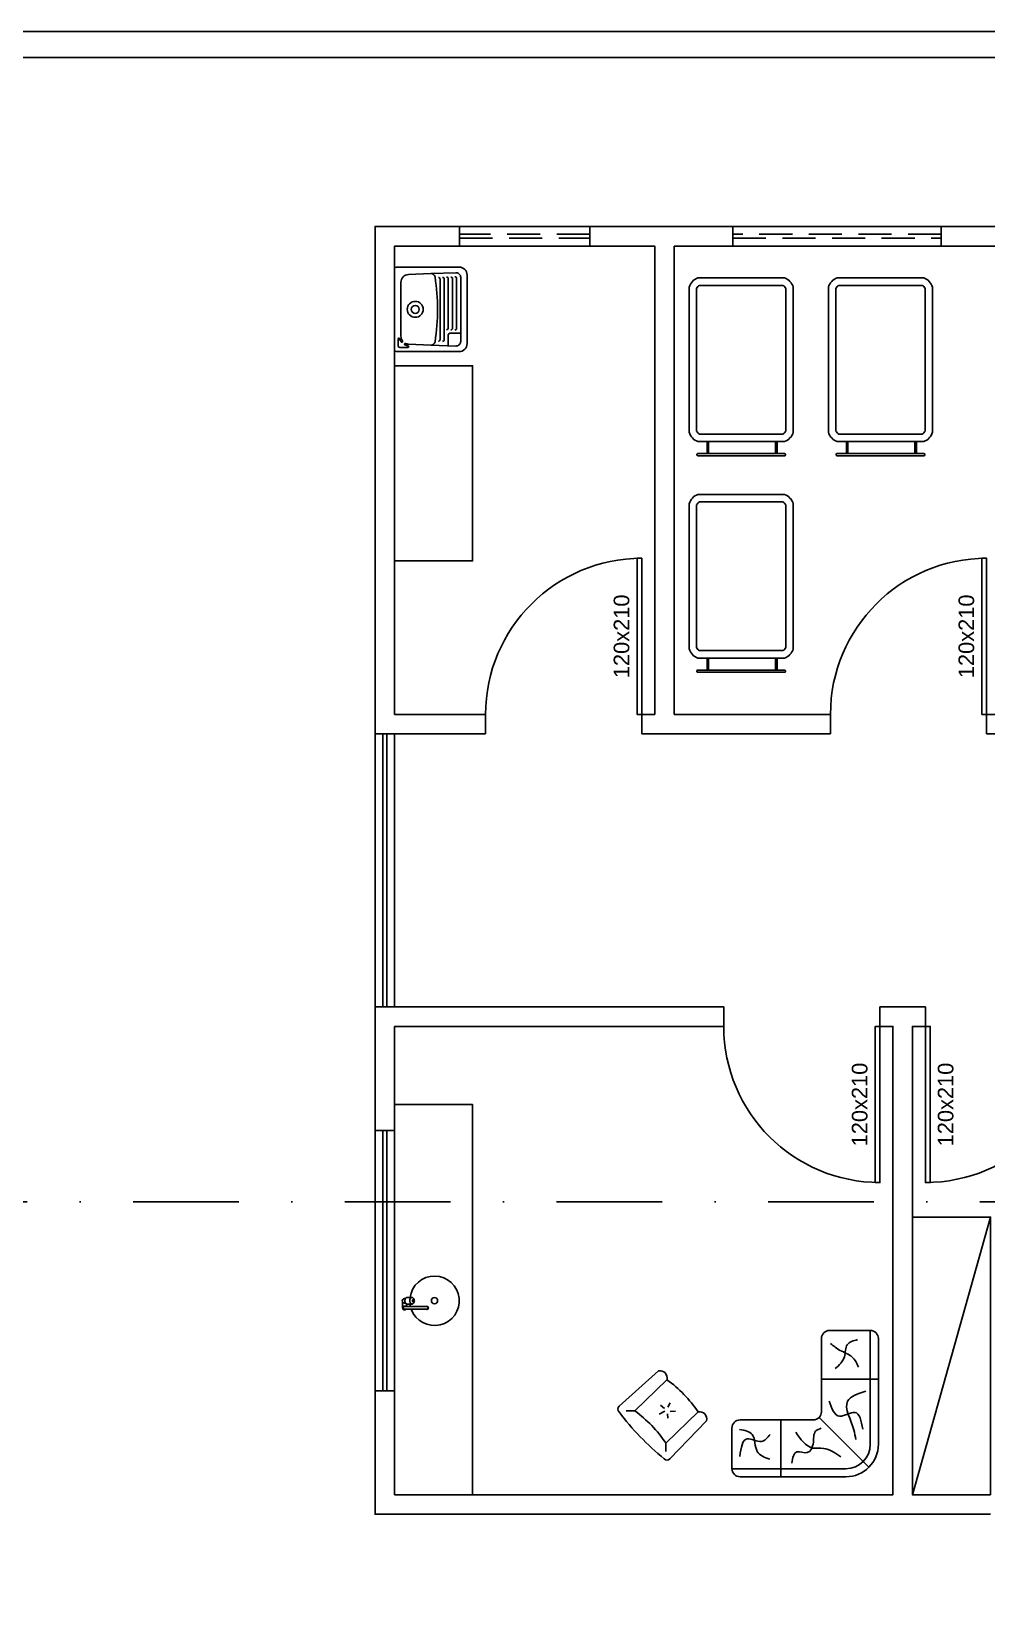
# Model space of a CAD drawing. Header units: centimetres. Extents: x 0 to 1084401, y -139216 to 99734.
# Drawn here: x 902085 to 902819, y 11487 to 12691 of the extents above; entities that cross this region are included whole.
import ezdxf
from ezdxf.enums import TextEntityAlignment as Align

# ---------------------------------------------------------------- set-up
doc = ezdxf.new("R2010")
doc.units = ezdxf.units.CM
doc.header["$LTSCALE"] = 4
doc.linetypes.add('DASHDOT', pattern=[25.4, 12.7, -6.35, 0, -6.35])
doc.linetypes.add('DASHED2', pattern=[9.525, 6.35, -3.175])
for name, color, linetype in [('0.1', 1, 'Continuous'), ('0.2', 2, 'Continuous'), ('0.4', 4, 'Continuous'), ('0.6', 6, 'Continuous'), ('001-MOBILIA', 253, 'Continuous'), ('02-CONT', 2, 'Continuous'), ('B-CORTE', 4, 'DASHDOT')]:
    doc.layers.add(name, color=color, linetype=linetype)
doc.styles.add('2mm 1-50', font='arial.ttf', dxfattribs={"height": 0.1})

# ---------------------------------------------------------------- blocks, each defined once
blk = doc.blocks.new('1_00e')
blk.add_lwpolyline([(-28.4, -52.3), (-25.4, -52.3), (-25.4, 47.7), (-28.4, 47.7)], close=True)
at = {"color": 1}
blk.add_arc((-28.4, -52.3), 100, 0, 90, dxfattribs=at)
blk = doc.blocks.new('Tanque05')
for p, q in [((242.95, 89.15), (242.95, 128.65)), ((243.95, 129.65), (294.95, 129.65)), ((295.95, 128.65), (295.95, 89.15)), ((247.07, 106.84), (247.61, 120.84)), ((286.3, 125.65), (252.61, 125.65)), ((288, 127.42), (292.27, 127.42)), ((291.84, 106.84), (291.3, 120.84)), ((293.27, 121.28), (293.27, 126.42)), ((246.46, 91.27), (247.07, 106.84)), ((250.39, 98.55), (288.52, 98.55)), ((250.49, 101.15), (288.42, 101.15)), ((292.44, 91.27), (291.84, 106.84)), ((250.08, 90.75), (281.44, 90.75)), ((250.19, 93.35), (281.34, 93.35)), ((250.29, 95.95), (281.24, 95.95)), ((284.44, 94.95), (284.44, 88.15)), ((285.44, 95.95), (292.26, 95.95)), ((290.95, 84.15), (247.95, 84.15)), ((249.46, 88.15), (289.45, 88.15))]:
    blk.add_line(p, q)
for radius in [5, 2.5]:
    blk.add_circle((269.45, 116.65), radius)
for centre, radius, start, end in [((243.95, 128.65), 1, 90, 180), ((294.95, 128.65), 1, 0, 90), ((252.61, 120.65), 5, 90, 177.7757), ((286.3, 120.65), 5, 53.61972, 90), ((288, 126.92), 0.5, 90, 254.83204), ((286.3, 120.65), 6, 53.61972, 74.83204), ((289.56, 125.08), 0.5, 233.61972, 53.61972), ((291.28, 122.99), 0.5, 25.14351, 205.14351), ((286.3, 120.65), 5, 2.2243, 25.14351), ((286.3, 120.65), 6, 5.59964, 25.14351), ((292.27, 126.42), 1, 0, 90), ((292.77, 121.28), 0.5, 185.59964, 0), ((249.57, 106.75), 2.5, 177.7757, 260.82574), ((269.45, 229.89), 127.24, 260.82574, 279.17426), ((250.39, 99.55), 1, 177.7757, 270), ((250.49, 102.15), 1, 177.7757, 270), ((288.42, 102.15), 1, 270, 2.2243), ((288.52, 99.55), 1, 270, 2.2243), ((289.34, 106.75), 2.5, 279.17426, 2.2243), ((247.95, 89.15), 5, 180, 270), ((249.46, 91.15), 3, 177.7757, 270), ((250.08, 91.75), 1, 177.7757, 270), ((250.19, 94.35), 1, 177.7757, 270), ((250.29, 96.95), 1, 177.7757, 270), ((281.24, 96.95), 1, 270, 2.2243), ((281.34, 94.35), 1, 270, 2.2243), ((281.44, 91.75), 1, 270, 2.2243), ((285.44, 94.95), 1, 90, 180), ((289.45, 91.15), 3, 270, 2.2243), ((290.95, 89.15), 5, 270, 0)]:
    blk.add_arc(centre, radius, start, end)
blk = doc.blocks.new('Sofa22')
for p, q in [((-20.9, 121.7), (-20.9, 31.7)), ((39.1, 131.7), (-10.9, 131.7)), ((39.1, -8.3), (39.1, 131.7)), ((49.1, -8.3), (49.1, 121.7)), ((-20.9, 71.7), (49.1, 71.7)), ((-30.9, 21.7), (-120.9, 21.7)), ((-70.9, 21.7), (-70.9, -48.3)), ((-23.8, 24.7), (37.4, -36.5)), ((-130.9, 11.7), (-130.9, -38.3)), ((-130.9, -38.3), (9.1, -38.3)), ((-120.9, -48.3), (9.1, -48.3))]:
    blk.add_line(p, q)
for centre, radius, start, end in [((-10.9, 121.7), 10, 90, 180), ((39.1, 121.7), 10, 0, 90), ((-120.9, 11.7), 10, 90, 180), ((-30.9, 31.7), 10, 270, 0), ((9.1, -8.3), 30, 270, 360), ((9.1, -8.3), 40, 270, 0), ((-120.9, -38.3), 10, 180, 270)]:
    blk.add_arc(centre, radius, start, end)
for points in [[(23.6, 120.4), (10.8, 114.2), (7.4, 99.4), (-4, 84.7)], [(-9.7, 115.6), (2.2, 107.1), (17, 99), (24.6, 86.6)], [(29.8, 10.4), (20.3, 30.9), (1.7, 26.2), (-11.6, 44.7)], [(33.6, 57.1), (11.2, 44.7), (18.9, 9.5), (21.2, -2.4)], [(-121.7, 10), (-106, 3.8), (-99.8, -17.2), (-84.5, -26.7)], [(-84, 3.8), (-94.5, -4.8), (-112.2, -1.5), (-121.2, -23.3)], [(-57.4, -31.4), (-51.2, -17.6), (-38.3, -18.6), (-31.2, -8.1), (-27.8, 8.1), (-21.2, 11.4)], [(-52.6, 6.6), (-31.6, -12.9), (-18.3, -13.4), (3.1, -23.8)]]:
    blk.add_spline(points, degree=3)
blk = doc.blocks.new('Poltrona08')
for p, q in [((-49.4, -15.7), (-49.4, 39.3)), ((5.6, 39.3), (5.6, -15.7)), ((-20.4, 13.1), (-18, 20.6)), ((-29.3, 16.4), (-25.1, 13.1)), ((-25.1, 8.4), (-29.3, 3.7)), ((-19.4, 7), (-17.3, 1.2)), ((-17.6, 11.2), (-11.5, 11.7))]:
    blk.add_line(p, q)
for points in [[(-64.4, -15.7), (-66.9, 49.3)], [(-49.4, 39.3), (-56.9, 46.8)], [(5.6, 39.3), (13.1, 46.8)], [(23.1, 49.3), (20.6, -15.7)]]:
    blk.add_lwpolyline(points)
for centre, radius, start, end in [((-61.9, 49.3), 5, 90, 180), ((-21.9, -276.2), 332.8, 83.0976, 96.9024), ((-21.9, 208.7), 171.7, 260.7825, 279.2175), ((18.1, 49.3), 5, 0, 90), ((-56.9, -11.1), 8.83, 211.8908, 328.1092), ((-21.9, 134.3), 152.5, 259.6111, 280.3889), ((13.1, -11.1), 8.83, 211.8908, 328.1092)]:
    blk.add_arc(centre, radius, start, end)

msp = doc.modelspace()

# ---------------------------------------------------------------- linework, layer by layer
at = {"layer": '0.1', "linetype": 'DASHED2'}
for p, q in [((902514.002, 12535.477), (902414.002, 12535.477)), ((902414.002, 12532.477), (902514.002, 12532.477)), ((902784.002, 12535.477), (902624.002, 12535.477)), ((902624.002, 12532.477), (902784.002, 12532.477))]:
    msp.add_line(p, q, dxfattribs=at)
at = {"layer": '0.2', "extrusion": (4.17852e-05, 4.01031e-05, 1)}
for p, q in [((902590.387, 12383.276, 0.006), (902590.387, 12494.902, 0.002)), ((902596.102, 12384.264, 0.006), (902596.102, 12493.914, 0.002)), ((902597.121, 12501.946, 0.001), (902663.654, 12501.946, -0.002)), ((902598.269, 12496.232, 0.001), (902662.506, 12496.232, -0.001)), ((902664.673, 12493.914, -0.001), (902664.673, 12384.264, 0.003)), ((902670.387, 12494.902, -0.002), (902670.387, 12383.276, 0.003)), ((902697.425, 12383.276, 0.006), (902697.425, 12494.902, 0.002)), ((902703.139, 12384.264, 0.006), (902703.139, 12493.914, 0.002)), ((902704.158, 12501.946, 0.001), (902770.691, 12501.946, -0.002)), ((902705.306, 12496.232, 0.001), (902769.543, 12496.232, -0.001)), ((902771.711, 12493.914, -0.001), (902771.711, 12384.264, 0.003)), ((902777.425, 12494.902, -0.002), (902777.425, 12383.276, 0.003)), ((902663.654, 12376.232, 0.003), (902597.121, 12376.232, 0.006)), ((902662.506, 12381.946, 0.003), (902598.269, 12381.946, 0.006)), ((902604.224, 12367.004, 0.006), (902604.224, 12376.232, 0.006)), ((902605.367, 12367.004, 0.006), (902605.367, 12376.232, 0.006)), ((902656.794, 12367.004, 0.004), (902656.794, 12376.232, 0.004)), ((902657.937, 12367.004, 0.004), (902657.937, 12376.232, 0.004)), ((902770.691, 12376.232, 0.003), (902704.158, 12376.232, 0.006)), ((902769.543, 12381.946, 0.003), (902705.306, 12381.946, 0.006)), ((902711.262, 12367.004, 0.006), (902711.262, 12376.232, 0.006)), ((902712.405, 12367.004, 0.006), (902712.405, 12376.232, 0.006)), ((902763.832, 12367.004, 0.004), (902763.832, 12376.232, 0.004)), ((902764.975, 12367.004, 0.004), (902764.975, 12376.232, 0.004)), ((902663.654, 12367.004, 0.004), (902597.121, 12367.004, 0.007)), ((902663.654, 12365.29, 0.004), (902597.121, 12365.29, 0.007)), ((902770.691, 12367.004, 0.004), (902704.158, 12367.004, 0.007)), ((902770.691, 12365.29, 0.004), (902704.158, 12365.29, 0.007)), ((902590.387, 12216.756, 0.006), (902590.387, 12328.382, 0.002)), ((902596.102, 12217.744, 0.006), (902596.102, 12327.394, 0.002)), ((902597.121, 12335.426, 0.001), (902663.654, 12335.426, -0.002)), ((902598.269, 12329.712, 0.001), (902662.506, 12329.712, -0.001)), ((902664.673, 12327.394, -0.001), (902664.673, 12217.744, 0.003)), ((902670.387, 12328.382, -0.002), (902670.387, 12216.756, 0.003)), ((902663.654, 12209.712, 0.003), (902597.121, 12209.712, 0.006)), ((902662.506, 12215.426, 0.003), (902598.269, 12215.426, 0.006)), ((902604.224, 12200.485, 0.006), (902604.224, 12209.712, 0.006)), ((902605.367, 12200.485, 0.006), (902605.367, 12209.712, 0.006)), ((902656.794, 12200.485, 0.004), (902656.794, 12209.712, 0.004)), ((902657.937, 12200.485, 0.004), (902657.937, 12209.712, 0.004)), ((902663.654, 12200.485, 0.004), (902597.121, 12200.485, 0.007)), ((902663.654, 12198.77, 0.004), (902597.121, 12198.77, 0.007))]:
    msp.add_line(p, q, dxfattribs=at)
at = {"layer": '0.2'}
for p, q in [((902349.002, 12151.477), (902349.002, 11941.556)), ((902355.002, 12151.477), (902355.002, 11941.556)), ((902358.002, 12151.477), (902358.002, 11941.556)), ((902364.002, 12151.477), (902364.002, 11941.556)), ((902349.002, 11646.556), (902349.002, 11846.556)), ((902355.002, 11646.556), (902355.002, 11846.556)), ((902358.002, 11846.556), (902358.002, 11646.556)), ((902364.002, 11846.556), (902364.002, 11646.556)), ((902822.002, 11780.092), (902762.002, 11566.556)), ((902370.232, 11710.219), (902370.232, 11714.574)), ((902371.732, 11717.469), (902372.432, 11717.469)), ((902371.732, 11713.969), (902372.432, 11713.969)), ((902371.732, 11711.219), (902387.982, 11711.219)), ((902373.232, 11711.219), (902373.232, 11713.306)), ((902373.694, 11718.219), (902377.454, 11718.219)), ((902373.694, 11713.219), (902377.454, 11713.219)), ((902388.573, 11711.219), (902388.732, 11711.219)), ((902371.732, 11709.219), (902387.982, 11709.219)), ((902388.573, 11709.219), (902388.732, 11709.219))]:
    msp.add_line(p, q, dxfattribs=at)
for points in [[(902364.002, 12434.372), (902424.002, 12434.372), (902424.002, 12284.372), (902364.002, 12284.372)], [(902424.002, 11566.556), (902424.002, 11866.556), (902364.002, 11866.556), (902364.002, 11566.556)], [(902822.002, 11566.556), (902822.002, 11780.092), (902762.002, 11780.092), (902762.002, 11566.556)]]:
    msp.add_lwpolyline(points, close=True, dxfattribs=at)
msp.add_circle((902394.732, 11715.719), 2.4, dxfattribs=at)
at = {"layer": '0.2', "extrusion": (4.17852e-05, 4.01031e-05, 1)}
for centre, radius, start, end in [((902600.59, 12491.887, 38.218), 10.639, 109.036182, 163.549751), ((902600.59, 12491.887, 38.218), 4.925, 118.132537, 155.723262), ((902660.183, 12491.887, 38.218), 4.925, 24.276738, 61.867463), ((902660.183, 12491.887, 38.218), 10.639, 16.450249, 70.963818), ((902707.628, 12491.887, 38.222), 10.639, 109.036182, 163.549751), ((902707.628, 12491.887, 38.222), 4.925, 118.132537, 155.723262), ((902767.22, 12491.887, 38.222), 4.925, 24.276738, 61.867463), ((902767.22, 12491.887, 38.222), 10.639, 16.450249, 70.963818), ((902600.59, 12386.287, 38.218), 10.639, 196.450249, 250.963818), ((902660.183, 12386.287, 38.218), 4.925, 298.132537, 335.723262), ((902660.183, 12386.287, 38.218), 10.639, 289.036182, 343.549751), ((902707.628, 12386.287, 38.222), 10.639, 196.450249, 250.963818), ((902767.22, 12386.287, 38.222), 4.925, 298.132537, 335.723262), ((902767.22, 12386.287, 38.222), 10.639, 289.036182, 343.549751), ((902663.653, 12366.146, 38.218), 0.857, 270, 90), ((902770.691, 12366.146, 38.222), 0.857, 270, 90), ((902600.59, 12325.367, 38.211), 10.639, 109.036182, 163.549751), ((902600.59, 12325.367, 38.211), 4.925, 118.132537, 155.723262), ((902660.183, 12325.367, 38.211), 4.925, 24.276738, 61.867463), ((902660.183, 12325.367, 38.211), 10.639, 16.450249, 70.963818), ((902600.59, 12219.768, 38.211), 10.639, 196.450249, 250.963818), ((902660.183, 12219.768, 38.211), 4.925, 298.132537, 335.723262), ((902660.183, 12219.768, 38.211), 10.639, 289.036182, 343.549751), ((902663.653, 12199.626, 38.211), 0.857, 270, 90)]:
    msp.add_arc(centre, radius, start, end, dxfattribs=at)
at = {"layer": '0.2', "extrusion": (-4.17918e-05, 4.00962e-05, 1)}
for centre, radius, start, end in [((902600.589, 12386.286, -37.221), 4.925, 204.286163, 241.876888), ((902707.627, 12386.286, -37.226), 4.925, 204.286163, 241.876888), ((902597.12, 12366.143, -37.221), 0.857, 90.009425, 270.009425), ((902704.157, 12366.143, -37.226), 0.857, 90.009425, 270.009425), ((902600.589, 12219.766, -37.228), 4.925, 204.286163, 241.876888), ((902597.12, 12199.624, -37.228), 0.857, 90.009425, 270.009425)]:
    msp.add_arc(centre, radius, start, end, dxfattribs=at)
at = {"layer": '0.2'}
for centre, radius, start, end in [((902394.732, 11715.719), 19, 200.00519, 172.439157), ((902371.732, 11715.719), 1.75, 90, 204.619977), ((902369.232, 11714.574), 1, 0, 24.619977), ((902371.732, 11715.719), 1.75, 211.002719, 270), ((902371.732, 11710.219), 1.5, 41.810315, 318.189685), ((902371.732, 11710.219), 1, 90.000214, 270.000214), ((902375.45, 11715.719), 3.523, 163.67505, 180), ((902375.45, 11715.719), 3.523, 180, 196.32495), ((902374.587, 11715.972), 2.624, 144.73561, 163.67505), ((902374.587, 11715.466), 2.624, 196.32495, 215.26439), ((902374.04, 11716.359), 1.955, 120.361193, 144.73561), ((902374.04, 11715.08), 1.955, 215.26439, 239.638807), ((902373.694, 11716.949), 1.27, 90, 120.361193), ((902373.694, 11714.49), 1.27, 239.638807, 270), ((902371.732, 11715.719), 3.5, 295.376934, 314.415309), ((902379.21, 11715.719), 3.523, 163.67505, 180), ((902379.21, 11715.719), 3.523, 180, 196.32495), ((902378.347, 11715.972), 2.624, 144.73561, 163.67505), ((902378.347, 11715.466), 2.624, 196.32495, 215.26439), ((902394.732, 11715.719), 19, 187.560843, 193.700233), ((902377.8, 11716.359), 1.955, 120.361193, 144.73561), ((902377.8, 11715.08), 1.955, 215.26439, 239.638807), ((902377.454, 11716.949), 1.27, 90, 120.361193), ((902377.454, 11714.49), 1.27, 239.638807, 270), ((902377.454, 11716.949), 1.27, 59.638807, 90), ((902377.454, 11714.49), 1.27, 270, 300.361193), ((902378.731, 11715.719), 1.057, 163.67505, 180), ((902378.731, 11715.719), 1.057, 180, 196.32495), ((902378.472, 11715.795), 0.787, 144.73561, 163.67505), ((902378.472, 11715.643), 0.787, 196.32495, 215.26439), ((902378.308, 11715.911), 0.586, 120.361193, 144.73561), ((902378.308, 11715.527), 0.586, 215.26439, 239.638807), ((902378.204, 11716.088), 0.381, 90, 120.361193), ((902378.204, 11715.35), 0.381, 239.638807, 270), ((902377.109, 11716.359), 1.955, 35.26439, 59.638807), ((902377.109, 11715.08), 1.955, 300.361193, 324.73561), ((902378.204, 11716.088), 0.381, 59.638807, 90), ((902378.204, 11715.35), 0.381, 270, 300.361193), ((902378.101, 11715.911), 0.586, 35.26439, 59.638807), ((902378.101, 11715.527), 0.586, 300.361193, 324.73561), ((902377.937, 11715.795), 0.787, 16.32495, 35.26439), ((902377.937, 11715.643), 0.787, 324.73561, 343.67505), ((902377.678, 11715.719), 1.057, 0, 16.32495), ((902377.678, 11715.719), 1.057, 343.67505, 0), ((902376.562, 11715.972), 2.624, 16.32495, 35.26439), ((902376.562, 11715.466), 2.624, 324.73561, 343.67505), ((902375.699, 11715.719), 3.523, 0, 16.32495), ((902375.699, 11715.719), 3.523, 343.67505, 0), ((902388.732, 11710.219), 1.25, 233.130102, 126.869898), ((902388.732, 11710.219), 1, 270.000118, 90.000118)]:
    msp.add_arc(centre, radius, start, end, dxfattribs=at)
at = {"layer": '0.4'}
for points in [[(900558.779, 9701.981), (900539.177, 9701.927), (900921.063, 12691.477), (913921.503, 12691.477), (913083.573, 10275.21)], [(900561.902, 9721.989), (900938.67, 12671.477), (913893.398, 12671.477), (913069.34, 10295.21)]]:
    msp.add_lwpolyline(points, dxfattribs=at)
at = {"layer": '0.6'}
for p, q in [((902414.002, 12526.477), (902414.002, 12541.477)), ((902514.002, 12541.477), (902414.002, 12541.477)), ((902514.002, 12526.477), (902514.002, 12541.477)), ((902624.002, 12526.477), (902624.002, 12541.477)), ((902784.002, 12541.477), (902624.002, 12541.477)), ((902784.002, 12526.477), (902784.002, 12541.477)), ((902414.002, 12526.477), (902514.002, 12526.477)), ((902624.002, 12526.477), (902784.002, 12526.477)), ((902434.002, 12166.477), (902434.002, 12151.477)), ((902554.002, 12166.477), (902554.002, 12151.477)), ((902699.002, 12166.477), (902699.002, 12151.477)), ((902819.002, 12166.477), (902819.002, 12151.477)), ((902617.002, 11926.556), (902617.002, 11941.556)), ((902737.002, 11926.556), (902737.002, 11941.556)), ((902772.002, 11926.556), (902772.002, 11941.556)), ((902364.002, 11846.556), (902349.002, 11846.556)), ((902364.002, 11646.556), (902349.002, 11646.556))]:
    msp.add_line(p, q, dxfattribs=at)
for points in [[(902414.002, 12541.477), (902349.002, 12541.477), (902349.002, 12151.477), (902434.002, 12151.477)], [(902579.002, 12541.477), (902514.002, 12541.477)], [(902624.002, 12541.477), (902564.002, 12541.477)], [(902844.002, 12541.477), (902784.002, 12541.477)], [(902414.002, 12526.477), (902364.002, 12526.477), (902364.002, 12166.477), (902434.002, 12166.477)], [(902554.002, 12166.477), (902564.002, 12166.477), (902564.002, 12526.477), (902514.002, 12526.477)], [(902579.002, 12166.477), (902579.002, 12526.477)], [(902624.002, 12526.477), (902579.002, 12526.477)], [(902819.002, 12166.477), (902829.002, 12166.477), (902829.002, 12526.477), (902784.002, 12526.477)], [(902579.002, 12166.477), (902699.002, 12166.477)], [(902554.002, 12151.477), (902579.002, 12151.477)], [(902564.002, 12151.477), (902699.002, 12151.477)], [(902819.002, 12151.477), (902844.002, 12151.477)], [(902617.002, 11941.556), (902349.002, 11941.556), (902349.002, 11846.556)], [(902762.002, 11941.556), (902737.002, 11941.556)], [(902772.002, 11941.556), (902747.002, 11941.556)], [(902364.002, 11646.556), (902364.002, 11566.556), (902747.002, 11566.556), (902747.002, 11926.556), (902737.002, 11926.556)], [(902617.002, 11926.556), (902364.002, 11926.556), (902364.002, 11846.556)], [(902747.002, 11926.556), (902747.002, 11566.556)], [(902762.002, 11566.556), (902762.002, 11926.556)], [(902772.002, 11926.556), (902762.002, 11926.556), (902762.002, 11566.556), (902822.002, 11566.556)], [(902349.002, 11646.556), (902349.002, 11551.556), (902762.002, 11551.556)], [(902747.002, 11551.556), (902822.002, 11551.556)]]:
    msp.add_lwpolyline(points, dxfattribs=at)
at = {"layer": 'B-CORTE', "ltscale": 1.6}
msp.add_line((913793.213, 11791.695), (900484.867, 11791.695), dxfattribs=at)

# ---------------------------------------------------------------- block references
at = {"layer": '0.2', "xscale": 0.625, "yscale": 0.625, "zscale": 0.625}
msp.add_blockref('Sofa22', (902705.125, 11610.583), dxfattribs=at)
at = {"layer": '0.2', "xscale": 0.625, "yscale": 0.625, "zscale": 0.625, "rotation": 133.9977759840933}
msp.add_blockref('Poltrona08', (902568.734, 11645.643), dxfattribs=at)
at = {"layer": '001-MOBILIA', "ltscale": 10, "xscale": -1.226415094339667, "yscale": 1.226415094339667, "zscale": 1.226415094339667, "rotation": 90}
msp.add_blockref('Tanque05', (902523.006, 12808.24), dxfattribs=at)
at = {"layer": '02-CONT', "xscale": -1.2, "yscale": 1.2, "zscale": 1.2}
for p in [(902519.915, 12229.18), (902784.915, 12229.18)]:
    msp.add_blockref('1_00e', p, dxfattribs=at)
at = {"layer": '02-CONT', "yscale": 1.2, "zscale": 1.2, "rotation": 180}
for p, xscale in [((902702.915, 11863.853), 1.2), ((902806.088, 11863.853), -1.2)]:
    msp.add_blockref('1_00e', p, dxfattribs=dict(at, xscale=xscale))

# ---------------------------------------------------------------- texts
at = {"layer": '02-CONT', "style": '2mm 1-50'}
for p in [(902538.402, 12226.423), (902803.402, 12226.423), (902721.402, 11866.556), (902787.446, 11866.556)]:
    msp.add_text('120x210', height=12, rotation=90, dxfattribs=at).set_placement(p, align=Align.MIDDLE_CENTER)

doc.saveas('drawing.dxf')
